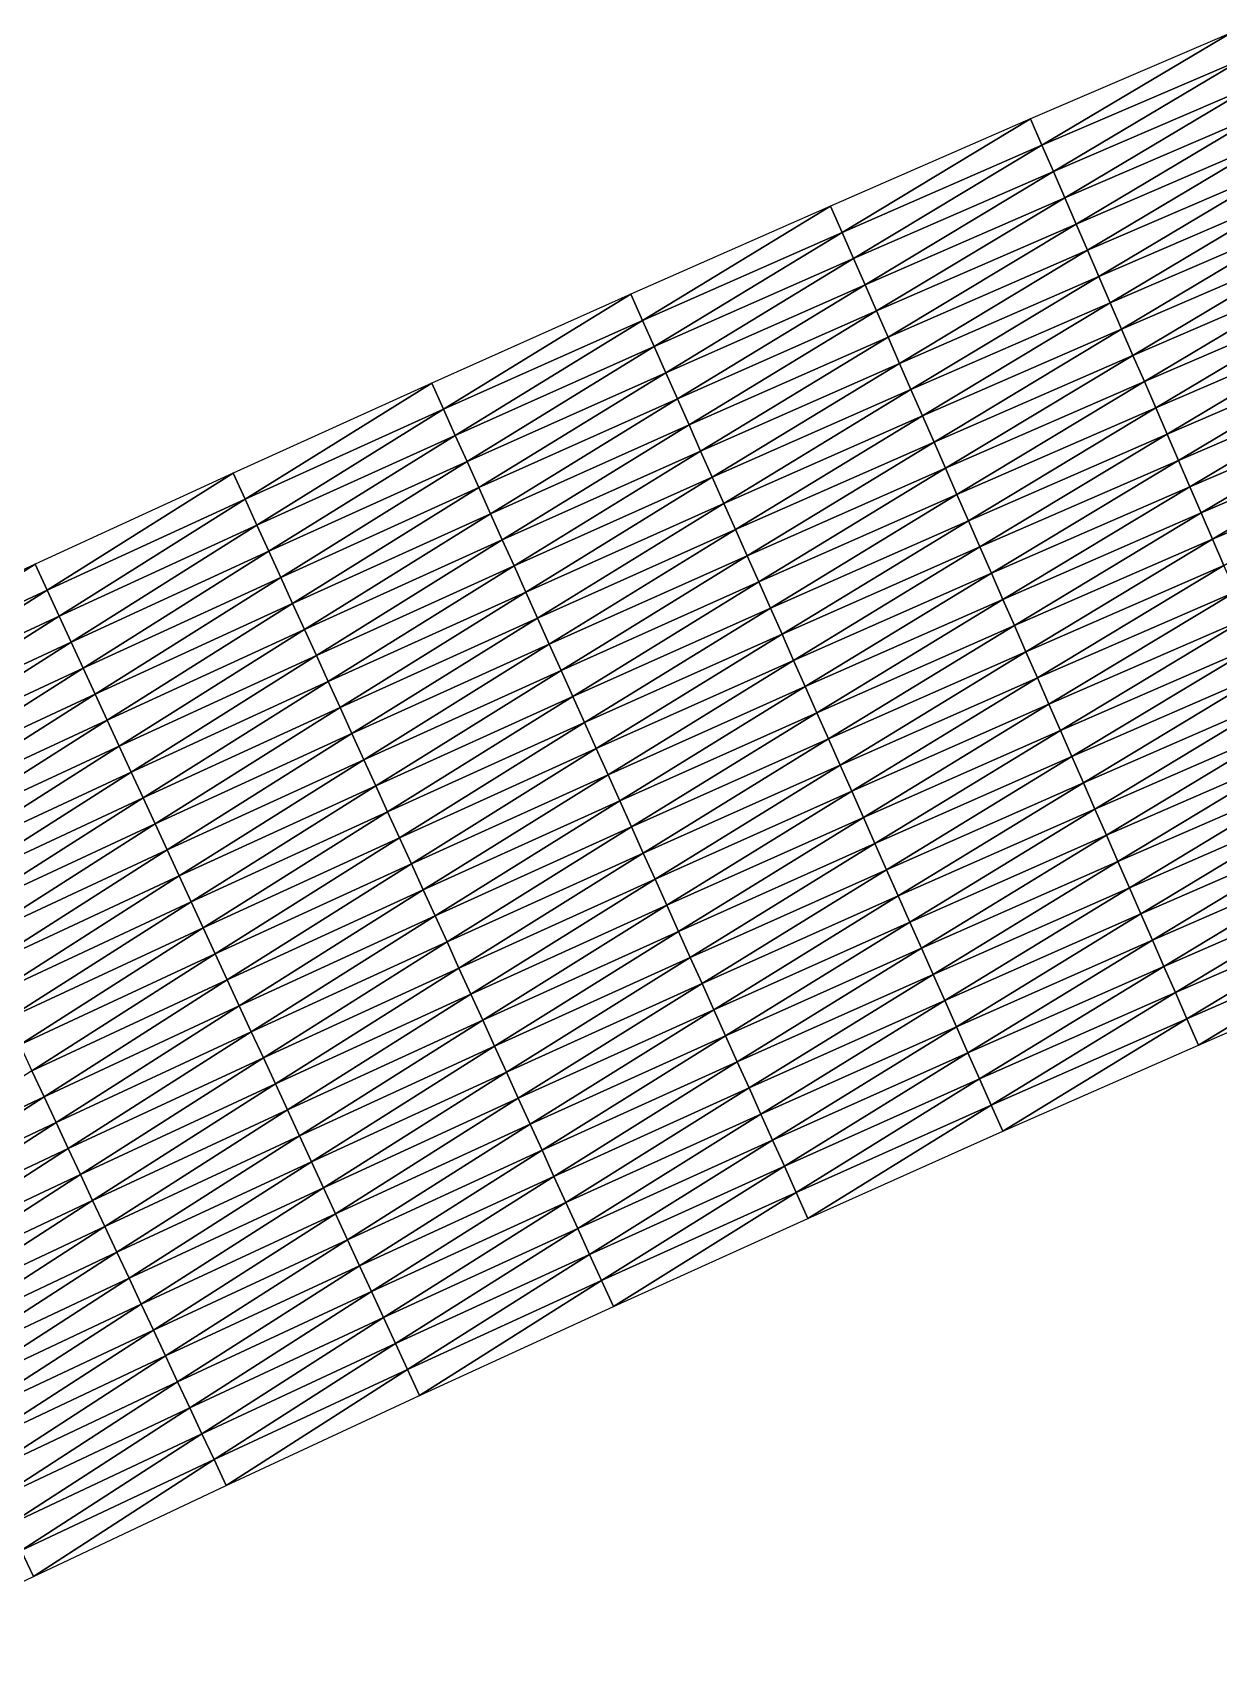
# Model space of a CAD drawing. Header units: metres. Extents: x 479979 to 482619, y 6959976 to 6961524.
# Drawn here: x 480804.3 to 480887.2, y 6960515.2 to 6960629.5 of the extents above; entities that cross this region are included whole.
import ezdxf

# ---------------------------------------------------------------- set-up
doc = ezdxf.new("R2010")
doc.units = ezdxf.units.M

msp = doc.modelspace()

# ---------------------------------------------------------------- linework, layer by layer
at = {"layer": 'GENERAL_FILL_TOP'}
for points in [[(480874.841, 6960621.617, 8.922), (480888.055, 6960629.479, 8.861), (480874.046, 6960623.452, 8.929)], [(480874.841, 6960621.617, 8.922), (480888.841, 6960627.64, 8.854), (480888.055, 6960629.479, 8.861)], [(480875.636, 6960619.782, 8.915), (480888.841, 6960627.64, 8.854), (480874.841, 6960621.617, 8.922)], [(480875.636, 6960619.782, 8.915), (480889.627, 6960625.801, 8.847), (480888.841, 6960627.64, 8.854)], [(480876.43, 6960617.946, 8.908), (480889.627, 6960625.801, 8.847), (480875.636, 6960619.782, 8.915)], [(480876.43, 6960617.946, 8.908), (480890.413, 6960623.962, 8.84), (480889.627, 6960625.801, 8.847)], [(480877.225, 6960616.111, 8.901), (480890.413, 6960623.962, 8.84), (480876.43, 6960617.946, 8.908)], [(480877.225, 6960616.111, 8.901), (480891.2, 6960622.123, 8.833), (480890.413, 6960623.962, 8.84)], [(480860.873, 6960615.531, 8.989), (480874.046, 6960623.452, 8.929), (480860.07, 6960617.363, 8.996)], [(480860.873, 6960615.531, 8.989), (480874.841, 6960621.617, 8.922), (480874.046, 6960623.452, 8.929)], [(480861.676, 6960613.7, 8.982), (480874.841, 6960621.617, 8.922), (480860.873, 6960615.531, 8.989)], [(480861.676, 6960613.7, 8.982), (480875.636, 6960619.782, 8.915), (480874.841, 6960621.617, 8.922)], [(480878.019, 6960614.276, 8.894), (480891.2, 6960622.123, 8.833), (480877.225, 6960616.111, 8.901)], [(480878.019, 6960614.276, 8.894), (480891.986, 6960620.284, 8.826), (480891.2, 6960622.123, 8.833)], [(480878.814, 6960612.44, 8.887), (480891.986, 6960620.284, 8.826), (480878.019, 6960614.276, 8.894)], [(480878.814, 6960612.44, 8.887), (480892.772, 6960618.445, 8.819), (480891.986, 6960620.284, 8.826)], [(480862.48, 6960611.868, 8.975), (480875.636, 6960619.782, 8.915), (480861.676, 6960613.7, 8.982)], [(480862.48, 6960611.868, 8.975), (480876.43, 6960617.946, 8.908), (480875.636, 6960619.782, 8.915)], [(480863.283, 6960610.036, 8.967), (480876.43, 6960617.946, 8.908), (480862.48, 6960611.868, 8.975)], [(480863.283, 6960610.036, 8.967), (480877.225, 6960616.111, 8.901), (480876.43, 6960617.946, 8.908)], [(480879.609, 6960610.605, 8.88), (480892.772, 6960618.445, 8.819), (480878.814, 6960612.44, 8.887)], [(480879.609, 6960610.605, 8.88), (480893.558, 6960616.606, 8.812), (480892.772, 6960618.445, 8.819)], [(480846.939, 6960609.381, 9.054), (480860.07, 6960617.363, 8.996), (480846.127, 6960611.209, 9.061)], [(480846.939, 6960609.381, 9.054), (480860.873, 6960615.531, 8.989), (480860.07, 6960617.363, 8.996)], [(480847.75, 6960607.553, 9.047), (480860.873, 6960615.531, 8.989), (480846.939, 6960609.381, 9.054)], [(480847.75, 6960607.553, 9.047), (480861.676, 6960613.7, 8.982), (480860.873, 6960615.531, 8.989)], [(480864.086, 6960608.205, 8.96), (480877.225, 6960616.111, 8.901), (480863.283, 6960610.036, 8.967)], [(480864.086, 6960608.205, 8.96), (480878.019, 6960614.276, 8.894), (480877.225, 6960616.111, 8.901)], [(480880.403, 6960608.769, 8.886), (480893.558, 6960616.606, 8.812), (480879.609, 6960610.605, 8.88)], [(480880.403, 6960608.769, 8.886), (480894.344, 6960614.767, 8.825), (480893.558, 6960616.606, 8.812)], [(480881.198, 6960606.934, 9.406), (480894.344, 6960614.767, 8.825), (480880.403, 6960608.769, 8.886)], [(480881.198, 6960606.934, 9.406), (480895.131, 6960612.928, 9.345), (480894.344, 6960614.767, 8.825)], [(480848.562, 6960605.726, 9.04), (480861.676, 6960613.7, 8.982), (480847.75, 6960607.553, 9.047)], [(480848.562, 6960605.726, 9.04), (480862.48, 6960611.868, 8.975), (480861.676, 6960613.7, 8.982)], [(480864.889, 6960606.373, 8.953), (480878.019, 6960614.276, 8.894), (480864.086, 6960608.205, 8.96)], [(480864.889, 6960606.373, 8.953), (480878.814, 6960612.44, 8.887), (480878.019, 6960614.276, 8.894)], [(480865.692, 6960604.541, 8.946), (480878.814, 6960612.44, 8.887), (480864.889, 6960606.373, 8.953)], [(480865.692, 6960604.541, 8.946), (480879.609, 6960610.605, 8.88), (480878.814, 6960612.44, 8.887)], [(480881.992, 6960605.099, 9.446), (480895.131, 6960612.928, 9.345), (480881.198, 6960606.934, 9.406)], [(480881.992, 6960605.099, 9.446), (480895.917, 6960611.089, 9.385), (480895.131, 6960612.928, 9.345)], [(480833.038, 6960603.165, 9.119), (480846.127, 6960611.209, 9.061), (480832.217, 6960604.989, 9.126)], [(480833.038, 6960603.165, 9.119), (480846.939, 6960609.381, 9.054), (480846.127, 6960611.209, 9.061)], [(480849.374, 6960603.898, 9.033), (480862.48, 6960611.868, 8.975), (480848.562, 6960605.726, 9.04)], [(480849.374, 6960603.898, 9.033), (480863.283, 6960610.036, 8.967), (480862.48, 6960611.868, 8.975)], [(480882.787, 6960603.263, 9.486), (480895.917, 6960611.089, 9.385), (480881.992, 6960605.099, 9.446)], [(480882.787, 6960603.263, 9.486), (480896.703, 6960609.25, 9.425), (480895.917, 6960611.089, 9.385)], [(480850.186, 6960602.07, 9.026), (480863.283, 6960610.036, 8.967), (480849.374, 6960603.898, 9.033)], [(480850.186, 6960602.07, 9.026), (480864.086, 6960608.205, 8.96), (480863.283, 6960610.036, 8.967)], [(480866.495, 6960602.71, 8.948), (480879.609, 6960610.605, 8.88), (480865.692, 6960604.541, 8.946)], [(480866.495, 6960602.71, 8.948), (480880.403, 6960608.769, 8.886), (480879.609, 6960610.605, 8.88)], [(480833.859, 6960601.342, 9.111), (480846.939, 6960609.381, 9.054), (480833.038, 6960603.165, 9.119)], [(480833.859, 6960601.342, 9.111), (480847.75, 6960607.553, 9.047), (480846.939, 6960609.381, 9.054)], [(480867.299, 6960600.878, 9.468), (480880.403, 6960608.769, 8.886), (480866.495, 6960602.71, 8.948)], [(480867.299, 6960600.878, 9.468), (480881.198, 6960606.934, 9.406), (480880.403, 6960608.769, 8.886)], [(480883.582, 6960601.428, 9.526), (480896.703, 6960609.25, 9.425), (480882.787, 6960603.263, 9.486)], [(480883.582, 6960601.428, 9.526), (480897.489, 6960607.411, 9.465), (480896.703, 6960609.25, 9.425)], [(480834.68, 6960599.518, 9.104), (480847.75, 6960607.553, 9.047), (480833.859, 6960601.342, 9.111)], [(480834.68, 6960599.518, 9.104), (480848.562, 6960605.726, 9.04), (480847.75, 6960607.553, 9.047)], [(480850.998, 6960600.242, 9.019), (480864.086, 6960608.205, 8.96), (480850.186, 6960602.07, 9.026)], [(480850.998, 6960600.242, 9.019), (480864.889, 6960606.373, 8.953), (480864.086, 6960608.205, 8.96)], [(480851.81, 6960598.414, 9.011), (480864.889, 6960606.373, 8.953), (480850.998, 6960600.242, 9.019)], [(480851.81, 6960598.414, 9.011), (480865.692, 6960604.541, 8.946), (480864.889, 6960606.373, 8.953)], [(480868.102, 6960599.046, 9.508), (480881.198, 6960606.934, 9.406), (480867.299, 6960600.878, 9.468)], [(480868.102, 6960599.046, 9.508), (480881.992, 6960605.099, 9.446), (480881.198, 6960606.934, 9.406)], [(480884.376, 6960599.593, 9.566), (480897.489, 6960607.411, 9.465), (480883.582, 6960601.428, 9.526)], [(480884.376, 6960599.593, 9.566), (480898.276, 6960605.572, 9.505), (480897.489, 6960607.411, 9.465)], [(480835.501, 6960597.694, 9.097), (480848.562, 6960605.726, 9.04), (480834.68, 6960599.518, 9.104)], [(480835.501, 6960597.694, 9.097), (480849.374, 6960603.898, 9.033), (480848.562, 6960605.726, 9.04)], [(480885.171, 6960597.757, 9.606), (480898.276, 6960605.572, 9.505), (480884.376, 6960599.593, 9.566)], [(480885.171, 6960597.757, 9.606), (480899.062, 6960603.734, 9.545), (480898.276, 6960605.572, 9.505)], [(480819.172, 6960596.883, 9.181), (480832.217, 6960604.989, 9.126), (480818.342, 6960598.703, 9.189)], [(480819.172, 6960596.883, 9.181), (480833.038, 6960603.165, 9.119), (480832.217, 6960604.989, 9.126)], [(480852.622, 6960596.587, 9.009), (480865.692, 6960604.541, 8.946), (480851.81, 6960598.414, 9.011)], [(480852.622, 6960596.587, 9.009), (480866.495, 6960602.71, 8.948), (480865.692, 6960604.541, 8.946)], [(480868.905, 6960597.215, 9.548), (480881.992, 6960605.099, 9.446), (480868.102, 6960599.046, 9.508)], [(480868.905, 6960597.215, 9.548), (480882.787, 6960603.263, 9.486), (480881.992, 6960605.099, 9.446)], [(480820.002, 6960595.063, 9.174), (480833.038, 6960603.165, 9.119), (480819.172, 6960596.883, 9.181)], [(480820.002, 6960595.063, 9.174), (480833.859, 6960601.342, 9.111), (480833.038, 6960603.165, 9.119)], [(480836.321, 6960595.87, 9.09), (480849.374, 6960603.898, 9.033), (480835.501, 6960597.694, 9.097)], [(480836.321, 6960595.87, 9.09), (480850.186, 6960602.07, 9.026), (480849.374, 6960603.898, 9.033)], [(480869.708, 6960595.383, 9.588), (480882.787, 6960603.263, 9.486), (480868.905, 6960597.215, 9.548)], [(480869.708, 6960595.383, 9.588), (480883.582, 6960601.428, 9.526), (480882.787, 6960603.263, 9.486)], [(480885.965, 6960595.922, 9.646), (480899.062, 6960603.734, 9.545), (480885.171, 6960597.757, 9.606)], [(480885.965, 6960595.922, 9.646), (480899.848, 6960601.895, 9.585), (480899.062, 6960603.734, 9.545)], [(480837.142, 6960594.047, 9.083), (480850.186, 6960602.07, 9.026), (480836.321, 6960595.87, 9.09)], [(480837.142, 6960594.047, 9.083), (480850.998, 6960600.242, 9.019), (480850.186, 6960602.07, 9.026)], [(480853.434, 6960594.759, 9.529), (480866.495, 6960602.71, 8.948), (480852.622, 6960596.587, 9.009)], [(480853.434, 6960594.759, 9.529), (480867.299, 6960600.878, 9.468), (480866.495, 6960602.71, 8.948)], [(480886.76, 6960594.086, 9.686), (480899.848, 6960601.895, 9.585), (480885.965, 6960595.922, 9.646)], [(480886.76, 6960594.086, 9.686), (480900.634, 6960600.056, 9.625), (480899.848, 6960601.895, 9.585)], [(480820.832, 6960593.244, 9.167), (480833.859, 6960601.342, 9.111), (480820.002, 6960595.063, 9.174)], [(480820.832, 6960593.244, 9.167), (480834.68, 6960599.518, 9.104), (480833.859, 6960601.342, 9.111)], [(480854.246, 6960592.931, 9.569), (480867.299, 6960600.878, 9.468), (480853.434, 6960594.759, 9.529)], [(480854.246, 6960592.931, 9.569), (480868.102, 6960599.046, 9.508), (480867.299, 6960600.878, 9.468)], [(480870.511, 6960593.552, 9.628), (480883.582, 6960601.428, 9.526), (480869.708, 6960595.383, 9.588)], [(480870.511, 6960593.552, 9.628), (480884.376, 6960599.593, 9.566), (480883.582, 6960601.428, 9.526)], [(480821.662, 6960591.424, 9.16), (480834.68, 6960599.518, 9.104), (480820.832, 6960593.244, 9.167)], [(480821.662, 6960591.424, 9.16), (480835.501, 6960597.694, 9.097), (480834.68, 6960599.518, 9.104)], [(480837.963, 6960592.223, 9.075), (480850.998, 6960600.242, 9.019), (480837.142, 6960594.047, 9.083)], [(480837.963, 6960592.223, 9.075), (480851.81, 6960598.414, 9.011), (480850.998, 6960600.242, 9.019)], [(480871.315, 6960591.72, 9.668), (480884.376, 6960599.593, 9.566), (480870.511, 6960593.552, 9.628)], [(480871.315, 6960591.72, 9.668), (480885.171, 6960597.757, 9.606), (480884.376, 6960599.593, 9.566)], [(480887.555, 6960592.251, 9.646), (480900.634, 6960600.056, 9.625), (480886.76, 6960594.086, 9.686)], [(480805.342, 6960590.532, 9.243), (480818.342, 6960598.703, 9.189), (480804.503, 6960592.348, 9.25)], [(480805.342, 6960590.532, 9.243), (480819.172, 6960596.883, 9.181), (480818.342, 6960598.703, 9.189)], [(480838.784, 6960590.399, 9.071), (480851.81, 6960598.414, 9.011), (480837.963, 6960592.223, 9.075)], [(480838.784, 6960590.399, 9.071), (480852.622, 6960596.587, 9.009), (480851.81, 6960598.414, 9.011)], [(480855.058, 6960591.103, 9.609), (480868.102, 6960599.046, 9.508), (480854.246, 6960592.931, 9.569)], [(480855.058, 6960591.103, 9.609), (480868.905, 6960597.215, 9.548), (480868.102, 6960599.046, 9.508)], [(480822.492, 6960589.604, 9.152), (480835.501, 6960597.694, 9.097), (480821.662, 6960591.424, 9.16)], [(480822.492, 6960589.604, 9.152), (480836.321, 6960595.87, 9.09), (480835.501, 6960597.694, 9.097)], [(480855.87, 6960589.276, 9.649), (480868.905, 6960597.215, 9.548), (480855.058, 6960591.103, 9.609)], [(480855.87, 6960589.276, 9.649), (480869.708, 6960595.383, 9.588), (480868.905, 6960597.215, 9.548)], [(480872.118, 6960589.888, 9.708), (480885.171, 6960597.757, 9.606), (480871.315, 6960591.72, 9.668)], [(480872.118, 6960589.888, 9.708), (480885.965, 6960595.922, 9.646), (480885.171, 6960597.757, 9.606)], [(480806.182, 6960588.717, 9.235), (480819.172, 6960596.883, 9.181), (480805.342, 6960590.532, 9.243)], [(480806.182, 6960588.717, 9.235), (480820.002, 6960595.063, 9.174), (480819.172, 6960596.883, 9.181)], [(480839.605, 6960588.575, 9.591), (480852.622, 6960596.587, 9.009), (480838.784, 6960590.399, 9.071)], [(480839.605, 6960588.575, 9.591), (480853.434, 6960594.759, 9.529), (480852.622, 6960596.587, 9.009)], [(480807.021, 6960586.901, 9.228), (480820.002, 6960595.063, 9.174), (480806.182, 6960588.717, 9.235)], [(480807.021, 6960586.901, 9.228), (480820.832, 6960593.244, 9.167), (480820.002, 6960595.063, 9.174)], [(480823.322, 6960587.785, 9.145), (480836.321, 6960595.87, 9.09), (480822.492, 6960589.604, 9.152)], [(480823.322, 6960587.785, 9.145), (480837.142, 6960594.047, 9.083), (480836.321, 6960595.87, 9.09)], [(480856.682, 6960587.448, 9.689), (480869.708, 6960595.383, 9.588), (480855.87, 6960589.276, 9.649)], [(480856.682, 6960587.448, 9.689), (480870.511, 6960593.552, 9.628), (480869.708, 6960595.383, 9.588)], [(480872.921, 6960588.057, 9.748), (480885.965, 6960595.922, 9.646), (480872.118, 6960589.888, 9.708)], [(480872.921, 6960588.057, 9.748), (480886.76, 6960594.086, 9.686), (480885.965, 6960595.922, 9.646)], [(480824.152, 6960585.965, 9.138), (480837.142, 6960594.047, 9.083), (480823.322, 6960587.785, 9.145)], [(480824.152, 6960585.965, 9.138), (480837.963, 6960592.223, 9.075), (480837.142, 6960594.047, 9.083)], [(480840.426, 6960586.751, 9.631), (480853.434, 6960594.759, 9.529), (480839.605, 6960588.575, 9.591)], [(480840.426, 6960586.751, 9.631), (480854.246, 6960592.931, 9.569), (480853.434, 6960594.759, 9.529)], [(480873.724, 6960586.225, 9.708), (480886.76, 6960594.086, 9.686), (480872.921, 6960588.057, 9.748)], [(480873.724, 6960586.225, 9.708), (480887.555, 6960592.251, 9.646), (480886.76, 6960594.086, 9.686)], [(480807.86, 6960585.086, 9.221), (480820.832, 6960593.244, 9.167), (480807.021, 6960586.901, 9.228)], [(480807.86, 6960585.086, 9.221), (480821.662, 6960591.424, 9.16), (480820.832, 6960593.244, 9.167)], [(480841.247, 6960584.928, 9.671), (480854.246, 6960592.931, 9.569), (480840.426, 6960586.751, 9.631)], [(480841.247, 6960584.928, 9.671), (480855.058, 6960591.103, 9.609), (480854.246, 6960592.931, 9.569)], [(480857.494, 6960585.62, 9.729), (480870.511, 6960593.552, 9.628), (480856.682, 6960587.448, 9.689)], [(480857.494, 6960585.62, 9.729), (480871.315, 6960591.72, 9.668), (480870.511, 6960593.552, 9.628)], [(480791.549, 6960584.112, 9.302), (480804.503, 6960592.348, 9.25), (480790.701, 6960585.923, 9.31)], [(480791.549, 6960584.112, 9.302), (480805.342, 6960590.532, 9.243), (480804.503, 6960592.348, 9.25)], [(480824.982, 6960584.145, 9.132), (480837.963, 6960592.223, 9.075), (480824.152, 6960585.965, 9.138)], [(480824.982, 6960584.145, 9.132), (480838.784, 6960590.399, 9.071), (480837.963, 6960592.223, 9.075)], [(480858.306, 6960583.792, 9.769), (480871.315, 6960591.72, 9.668), (480857.494, 6960585.62, 9.729)], [(480858.306, 6960583.792, 9.769), (480872.118, 6960589.888, 9.708), (480871.315, 6960591.72, 9.668)], [(480874.527, 6960584.393, 9.668), (480887.555, 6960592.251, 9.646), (480873.724, 6960586.225, 9.708)], [(480874.527, 6960584.393, 9.668), (480888.349, 6960590.416, 9.606), (480887.555, 6960592.251, 9.646)], [(480792.398, 6960582.301, 9.295), (480805.342, 6960590.532, 9.243), (480791.549, 6960584.112, 9.302)], [(480792.398, 6960582.301, 9.295), (480806.182, 6960588.717, 9.235), (480805.342, 6960590.532, 9.243)], [(480808.699, 6960583.271, 9.213), (480821.662, 6960591.424, 9.16), (480807.86, 6960585.086, 9.221)], [(480808.699, 6960583.271, 9.213), (480822.492, 6960589.604, 9.152), (480821.662, 6960591.424, 9.16)], [(480825.812, 6960582.326, 9.652), (480838.784, 6960590.399, 9.071), (480824.982, 6960584.145, 9.132)], [(480825.812, 6960582.326, 9.652), (480839.605, 6960588.575, 9.591), (480838.784, 6960590.399, 9.071)], [(480842.068, 6960583.104, 9.711), (480855.058, 6960591.103, 9.609), (480841.247, 6960584.928, 9.671)], [(480842.068, 6960583.104, 9.711), (480855.87, 6960589.276, 9.649), (480855.058, 6960591.103, 9.609)], [(480875.33, 6960582.562, 9.628), (480888.349, 6960590.416, 9.606), (480874.527, 6960584.393, 9.668)], [(480875.33, 6960582.562, 9.628), (480889.144, 6960588.58, 9.566), (480888.349, 6960590.416, 9.606)], [(480809.539, 6960581.455, 9.206), (480822.492, 6960589.604, 9.152), (480808.699, 6960583.271, 9.213)], [(480809.539, 6960581.455, 9.206), (480823.322, 6960587.785, 9.145), (480822.492, 6960589.604, 9.152)], [(480842.889, 6960581.28, 9.751), (480855.87, 6960589.276, 9.649), (480842.068, 6960583.104, 9.711)], [(480842.889, 6960581.28, 9.751), (480856.682, 6960587.448, 9.689), (480855.87, 6960589.276, 9.649)], [(480859.118, 6960581.965, 9.809), (480872.118, 6960589.888, 9.708), (480858.306, 6960583.792, 9.769)], [(480859.118, 6960581.965, 9.809), (480872.921, 6960588.057, 9.748), (480872.118, 6960589.888, 9.708)], [(480793.247, 6960580.49, 9.288), (480806.182, 6960588.717, 9.235), (480792.398, 6960582.301, 9.295)], [(480793.247, 6960580.49, 9.288), (480807.021, 6960586.901, 9.228), (480806.182, 6960588.717, 9.235)], [(480826.642, 6960580.506, 9.692), (480839.605, 6960588.575, 9.591), (480825.812, 6960582.326, 9.652)], [(480826.642, 6960580.506, 9.692), (480840.426, 6960586.751, 9.631), (480839.605, 6960588.575, 9.591)], [(480876.134, 6960580.73, 9.588), (480889.144, 6960588.58, 9.566), (480875.33, 6960582.562, 9.628)], [(480876.134, 6960580.73, 9.588), (480889.939, 6960586.745, 9.526), (480889.144, 6960588.58, 9.566)], [(480810.378, 6960579.64, 9.199), (480823.322, 6960587.785, 9.145), (480809.539, 6960581.455, 9.206)], [(480810.378, 6960579.64, 9.199), (480824.152, 6960585.965, 9.138), (480823.322, 6960587.785, 9.145)], [(480843.709, 6960579.456, 9.791), (480856.682, 6960587.448, 9.689), (480842.889, 6960581.28, 9.751)], [(480843.709, 6960579.456, 9.791), (480857.494, 6960585.62, 9.729), (480856.682, 6960587.448, 9.689)], [(480859.93, 6960580.137, 9.769), (480872.921, 6960588.057, 9.748), (480859.118, 6960581.965, 9.809)], [(480859.93, 6960580.137, 9.769), (480873.724, 6960586.225, 9.708), (480872.921, 6960588.057, 9.748)], [(480794.095, 6960578.679, 9.28), (480807.021, 6960586.901, 9.228), (480793.247, 6960580.49, 9.288)], [(480794.095, 6960578.679, 9.28), (480807.86, 6960585.086, 9.221), (480807.021, 6960586.901, 9.228)], [(480811.217, 6960577.824, 9.193), (480824.152, 6960585.965, 9.138), (480810.378, 6960579.64, 9.199)], [(480811.217, 6960577.824, 9.193), (480824.982, 6960584.145, 9.132), (480824.152, 6960585.965, 9.138)], [(480827.472, 6960578.686, 9.732), (480840.426, 6960586.751, 9.631), (480826.642, 6960580.506, 9.692)], [(480827.472, 6960578.686, 9.732), (480841.247, 6960584.928, 9.671), (480840.426, 6960586.751, 9.631)], [(480860.742, 6960578.309, 9.729), (480873.724, 6960586.225, 9.708), (480859.93, 6960580.137, 9.769)], [(480860.742, 6960578.309, 9.729), (480874.527, 6960584.393, 9.668), (480873.724, 6960586.225, 9.708)], [(480876.937, 6960578.898, 9.548), (480889.939, 6960586.745, 9.526), (480876.134, 6960580.73, 9.588)], [(480876.937, 6960578.898, 9.548), (480890.733, 6960584.91, 9.486), (480889.939, 6960586.745, 9.526)], [(480794.944, 6960576.868, 9.273), (480807.86, 6960585.086, 9.221), (480794.095, 6960578.679, 9.28)], [(480794.944, 6960576.868, 9.273), (480808.699, 6960583.271, 9.213), (480807.86, 6960585.086, 9.221)], [(480828.302, 6960576.867, 9.772), (480841.247, 6960584.928, 9.671), (480827.472, 6960578.686, 9.732)], [(480828.302, 6960576.867, 9.772), (480842.068, 6960583.104, 9.711), (480841.247, 6960584.928, 9.671)], [(480844.53, 6960577.633, 9.831), (480857.494, 6960585.62, 9.729), (480843.709, 6960579.456, 9.791)], [(480844.53, 6960577.633, 9.831), (480858.306, 6960583.792, 9.769), (480857.494, 6960585.62, 9.729)], [(480877.74, 6960577.067, 9.508), (480890.733, 6960584.91, 9.486), (480876.937, 6960578.898, 9.548)], [(480877.74, 6960577.067, 9.508), (480891.528, 6960583.074, 9.446), (480890.733, 6960584.91, 9.486)], [(480812.057, 6960576.009, 9.713), (480824.982, 6960584.145, 9.132), (480811.217, 6960577.824, 9.193)], [(480812.057, 6960576.009, 9.713), (480825.812, 6960582.326, 9.652), (480824.982, 6960584.145, 9.132)], [(480845.351, 6960575.809, 9.871), (480858.306, 6960583.792, 9.769), (480844.53, 6960577.633, 9.831)], [(480845.351, 6960575.809, 9.871), (480859.118, 6960581.965, 9.809), (480858.306, 6960583.792, 9.769)], [(480861.554, 6960576.481, 9.689), (480874.527, 6960584.393, 9.668), (480860.742, 6960578.309, 9.729)], [(480861.554, 6960576.481, 9.689), (480875.33, 6960582.562, 9.628), (480874.527, 6960584.393, 9.668)], [(480795.793, 6960575.057, 9.266), (480808.699, 6960583.271, 9.213), (480794.944, 6960576.868, 9.273)], [(480795.793, 6960575.057, 9.266), (480809.539, 6960581.455, 9.206), (480808.699, 6960583.271, 9.213)], [(480829.132, 6960575.047, 9.812), (480842.068, 6960583.104, 9.711), (480828.302, 6960576.867, 9.772)], [(480829.132, 6960575.047, 9.812), (480842.889, 6960581.28, 9.751), (480842.068, 6960583.104, 9.711)], [(480862.365, 6960574.653, 9.649), (480875.33, 6960582.562, 9.628), (480861.554, 6960576.481, 9.689)], [(480862.365, 6960574.653, 9.649), (480876.134, 6960580.73, 9.588), (480875.33, 6960582.562, 9.628)], [(480878.543, 6960575.235, 9.468), (480891.528, 6960583.074, 9.446), (480877.74, 6960577.067, 9.508)], [(480878.543, 6960575.235, 9.468), (480892.322, 6960581.239, 9.406), (480891.528, 6960583.074, 9.446)], [(480796.641, 6960573.246, 9.258), (480809.539, 6960581.455, 9.206), (480795.793, 6960575.057, 9.266)], [(480796.641, 6960573.246, 9.258), (480810.378, 6960579.64, 9.199), (480809.539, 6960581.455, 9.206)], [(480812.896, 6960574.194, 9.753), (480825.812, 6960582.326, 9.652), (480812.057, 6960576.009, 9.713)], [(480812.896, 6960574.194, 9.753), (480826.642, 6960580.506, 9.692), (480825.812, 6960582.326, 9.652)], [(480829.962, 6960573.227, 9.852), (480842.889, 6960581.28, 9.751), (480829.132, 6960575.047, 9.812)], [(480829.962, 6960573.227, 9.852), (480843.709, 6960579.456, 9.791), (480842.889, 6960581.28, 9.751)], [(480846.172, 6960573.985, 9.831), (480859.118, 6960581.965, 9.809), (480845.351, 6960575.809, 9.871)], [(480846.172, 6960573.985, 9.831), (480859.93, 6960580.137, 9.769), (480859.118, 6960581.965, 9.809)], [(480879.346, 6960573.404, 8.948), (480892.322, 6960581.239, 9.406), (480878.543, 6960575.235, 9.468)], [(480879.346, 6960573.404, 8.948), (480893.117, 6960579.404, 8.886), (480892.322, 6960581.239, 9.406)], [(480813.735, 6960572.378, 9.793), (480826.642, 6960580.506, 9.692), (480812.896, 6960574.194, 9.753)], [(480813.735, 6960572.378, 9.793), (480827.472, 6960578.686, 9.732), (480826.642, 6960580.506, 9.692)], [(480846.993, 6960572.161, 9.791), (480859.93, 6960580.137, 9.769), (480846.172, 6960573.985, 9.831)], [(480846.993, 6960572.161, 9.791), (480860.742, 6960578.309, 9.729), (480859.93, 6960580.137, 9.769)], [(480863.177, 6960572.826, 9.609), (480876.134, 6960580.73, 9.588), (480862.365, 6960574.653, 9.649)], [(480863.177, 6960572.826, 9.609), (480876.937, 6960578.898, 9.548), (480876.134, 6960580.73, 9.588)], [(480797.49, 6960571.435, 9.254), (480810.378, 6960579.64, 9.199), (480796.641, 6960573.246, 9.258)], [(480797.49, 6960571.435, 9.254), (480811.217, 6960577.824, 9.193), (480810.378, 6960579.64, 9.199)], [(480830.792, 6960571.408, 9.892), (480843.709, 6960579.456, 9.791), (480829.962, 6960573.227, 9.852)], [(480830.792, 6960571.408, 9.892), (480844.53, 6960577.633, 9.831), (480843.709, 6960579.456, 9.791)], [(480880.15, 6960571.572, 8.819), (480893.117, 6960579.404, 8.886), (480879.346, 6960573.404, 8.948)], [(480880.15, 6960571.572, 8.819), (480893.912, 6960577.568, 8.753), (480893.117, 6960579.404, 8.886)], [(480798.339, 6960569.624, 9.774), (480811.217, 6960577.824, 9.193), (480797.49, 6960571.435, 9.254)], [(480798.339, 6960569.624, 9.774), (480812.057, 6960576.009, 9.713), (480811.217, 6960577.824, 9.193)], [(480814.574, 6960570.563, 9.833), (480827.472, 6960578.686, 9.732), (480813.735, 6960572.378, 9.793)], [(480814.574, 6960570.563, 9.833), (480828.302, 6960576.867, 9.772), (480827.472, 6960578.686, 9.732)], [(480847.814, 6960570.338, 9.751), (480860.742, 6960578.309, 9.729), (480846.993, 6960572.161, 9.791)], [(480847.814, 6960570.338, 9.751), (480861.554, 6960576.481, 9.689), (480860.742, 6960578.309, 9.729)], [(480863.989, 6960570.998, 9.569), (480876.937, 6960578.898, 9.548), (480863.177, 6960572.826, 9.609)], [(480863.989, 6960570.998, 9.569), (480877.74, 6960577.067, 9.508), (480876.937, 6960578.898, 9.548)], [(480815.414, 6960568.748, 9.873), (480828.302, 6960576.867, 9.772), (480814.574, 6960570.563, 9.833)], [(480815.414, 6960568.748, 9.873), (480829.132, 6960575.047, 9.812), (480828.302, 6960576.867, 9.772)], [(480831.622, 6960569.588, 9.932), (480844.53, 6960577.633, 9.831), (480830.792, 6960571.408, 9.892)], [(480831.622, 6960569.588, 9.932), (480845.351, 6960575.809, 9.871), (480844.53, 6960577.633, 9.831)], [(480864.801, 6960569.17, 9.529), (480877.74, 6960577.067, 9.508), (480863.989, 6960570.998, 9.569)], [(480864.801, 6960569.17, 9.529), (480878.543, 6960575.235, 9.468), (480877.74, 6960577.067, 9.508)], [(480880.953, 6960569.74, 8.811), (480893.912, 6960577.568, 8.753), (480880.15, 6960571.572, 8.819)], [(480880.953, 6960569.74, 8.811), (480894.706, 6960575.733, 8.746), (480893.912, 6960577.568, 8.753)], [(480799.187, 6960567.813, 9.814), (480812.057, 6960576.009, 9.713), (480798.339, 6960569.624, 9.774)], [(480799.187, 6960567.813, 9.814), (480812.896, 6960574.194, 9.753), (480812.057, 6960576.009, 9.713)], [(480832.452, 6960567.769, 9.892), (480845.351, 6960575.809, 9.871), (480831.622, 6960569.588, 9.932)], [(480832.452, 6960567.769, 9.892), (480846.172, 6960573.985, 9.831), (480845.351, 6960575.809, 9.871)], [(480848.635, 6960568.514, 9.711), (480861.554, 6960576.481, 9.689), (480847.814, 6960570.338, 9.751)], [(480848.635, 6960568.514, 9.711), (480862.365, 6960574.653, 9.649), (480861.554, 6960576.481, 9.689)], [(480881.756, 6960567.909, 8.804), (480894.706, 6960575.733, 8.746), (480880.953, 6960569.74, 8.811)], [(480881.756, 6960567.909, 8.804), (480895.501, 6960573.897, 8.739), (480894.706, 6960575.733, 8.746)], [(480816.253, 6960566.932, 9.913), (480829.132, 6960575.047, 9.812), (480815.414, 6960568.748, 9.873)], [(480816.253, 6960566.932, 9.913), (480829.962, 6960573.227, 9.852), (480829.132, 6960575.047, 9.812)], [(480849.456, 6960566.69, 9.671), (480862.365, 6960574.653, 9.649), (480848.635, 6960568.514, 9.711)], [(480849.456, 6960566.69, 9.671), (480863.177, 6960572.826, 9.609), (480862.365, 6960574.653, 9.649)], [(480865.613, 6960567.342, 9.009), (480878.543, 6960575.235, 9.468), (480864.801, 6960569.17, 9.529)], [(480865.613, 6960567.342, 9.009), (480879.346, 6960573.404, 8.948), (480878.543, 6960575.235, 9.468)], [(480800.036, 6960566.002, 9.854), (480812.896, 6960574.194, 9.753), (480799.187, 6960567.813, 9.814)], [(480800.036, 6960566.002, 9.854), (480813.735, 6960572.378, 9.793), (480812.896, 6960574.194, 9.753)], [(480817.092, 6960565.117, 9.953), (480829.962, 6960573.227, 9.852), (480816.253, 6960566.932, 9.913)], [(480817.092, 6960565.117, 9.953), (480830.792, 6960571.408, 9.892), (480829.962, 6960573.227, 9.852)], [(480833.282, 6960565.949, 9.852), (480846.172, 6960573.985, 9.831), (480832.452, 6960567.769, 9.892)], [(480833.282, 6960565.949, 9.852), (480846.993, 6960572.161, 9.791), (480846.172, 6960573.985, 9.831)], [(480866.425, 6960565.515, 8.883), (480879.346, 6960573.404, 8.948), (480865.613, 6960567.342, 9.009)], [(480866.425, 6960565.515, 8.883), (480880.15, 6960571.572, 8.819), (480879.346, 6960573.404, 8.948)], [(480882.559, 6960566.077, 8.797), (480895.501, 6960573.897, 8.739), (480881.756, 6960567.909, 8.804)], [(480882.559, 6960566.077, 8.797), (480896.295, 6960572.062, 8.732), (480895.501, 6960573.897, 8.739)], [(480800.885, 6960564.191, 9.894), (480813.735, 6960572.378, 9.793), (480800.036, 6960566.002, 9.854)], [(480800.885, 6960564.191, 9.894), (480814.574, 6960570.563, 9.833), (480813.735, 6960572.378, 9.793)], [(480834.112, 6960564.129, 9.812), (480846.993, 6960572.161, 9.791), (480833.282, 6960565.949, 9.852)], [(480834.112, 6960564.129, 9.812), (480847.814, 6960570.338, 9.751), (480846.993, 6960572.161, 9.791)], [(480850.276, 6960564.866, 9.631), (480863.177, 6960572.826, 9.609), (480849.456, 6960566.69, 9.671)], [(480850.276, 6960564.866, 9.631), (480863.989, 6960570.998, 9.569), (480863.177, 6960572.826, 9.609)], [(480817.931, 6960563.301, 9.993), (480830.792, 6960571.408, 9.892), (480817.092, 6960565.117, 9.953)], [(480817.931, 6960563.301, 9.993), (480831.622, 6960569.588, 9.932), (480830.792, 6960571.408, 9.892)], [(480851.097, 6960563.042, 9.591), (480863.989, 6960570.998, 9.569), (480850.276, 6960564.866, 9.631)], [(480851.097, 6960563.042, 9.591), (480864.801, 6960569.17, 9.529), (480863.989, 6960570.998, 9.569)], [(480867.237, 6960563.687, 8.876), (480880.15, 6960571.572, 8.819), (480866.425, 6960565.515, 8.883)], [(480867.237, 6960563.687, 8.876), (480880.953, 6960569.74, 8.811), (480880.15, 6960571.572, 8.819)], [(480883.362, 6960564.245, 8.79), (480896.295, 6960572.062, 8.732), (480882.559, 6960566.077, 8.797)], [(480883.362, 6960564.245, 8.79), (480897.09, 6960570.227, 8.725), (480896.295, 6960572.062, 8.732)], [(480801.733, 6960562.38, 9.934), (480814.574, 6960570.563, 9.833), (480800.885, 6960564.191, 9.894)], [(480801.733, 6960562.38, 9.934), (480815.414, 6960568.748, 9.873), (480814.574, 6960570.563, 9.833)], [(480834.942, 6960562.31, 9.772), (480847.814, 6960570.338, 9.751), (480834.112, 6960564.129, 9.812)], [(480834.942, 6960562.31, 9.772), (480848.635, 6960568.514, 9.711), (480847.814, 6960570.338, 9.751)], [(480884.165, 6960562.414, 8.783), (480897.09, 6960570.227, 8.725), (480883.362, 6960564.245, 8.79)], [(480884.165, 6960562.414, 8.783), (480897.885, 6960568.391, 8.718), (480897.09, 6960570.227, 8.725)], [(480802.582, 6960560.569, 9.974), (480815.414, 6960568.748, 9.873), (480801.733, 6960562.38, 9.934)], [(480802.582, 6960560.569, 9.974), (480816.253, 6960566.932, 9.913), (480815.414, 6960568.748, 9.873)], [(480818.771, 6960561.486, 9.953), (480831.622, 6960569.588, 9.932), (480817.931, 6960563.301, 9.993)], [(480818.771, 6960561.486, 9.953), (480832.452, 6960567.769, 9.892), (480831.622, 6960569.588, 9.932)], [(480851.918, 6960561.219, 9.071), (480864.801, 6960569.17, 9.529), (480851.097, 6960563.042, 9.591)], [(480851.918, 6960561.219, 9.071), (480865.613, 6960567.342, 9.009), (480864.801, 6960569.17, 9.529)], [(480868.049, 6960561.859, 8.869), (480880.953, 6960569.74, 8.811), (480867.237, 6960563.687, 8.876)], [(480868.049, 6960561.859, 8.869), (480881.756, 6960567.909, 8.804), (480880.953, 6960569.74, 8.811)], [(480819.61, 6960559.671, 9.913), (480832.452, 6960567.769, 9.892), (480818.771, 6960561.486, 9.953)], [(480819.61, 6960559.671, 9.913), (480833.282, 6960565.949, 9.852), (480832.452, 6960567.769, 9.892)], [(480835.772, 6960560.49, 9.732), (480848.635, 6960568.514, 9.711), (480834.942, 6960562.31, 9.772)], [(480835.772, 6960560.49, 9.732), (480849.456, 6960566.69, 9.671), (480848.635, 6960568.514, 9.711)], [(480868.861, 6960560.031, 8.861), (480881.756, 6960567.909, 8.804), (480868.049, 6960561.859, 8.869)], [(480868.861, 6960560.031, 8.861), (480882.559, 6960566.077, 8.797), (480881.756, 6960567.909, 8.804)], [(480884.969, 6960560.582, 8.776), (480897.885, 6960568.391, 8.718), (480884.165, 6960562.414, 8.783)], [(480884.969, 6960560.582, 8.776), (480898.679, 6960566.556, 8.711), (480897.885, 6960568.391, 8.718)], [(480803.431, 6960558.758, 10.014), (480816.253, 6960566.932, 9.913), (480802.582, 6960560.569, 9.974)], [(480803.431, 6960558.758, 10.014), (480817.092, 6960565.117, 9.953), (480816.253, 6960566.932, 9.913)], [(480836.602, 6960558.67, 9.692), (480849.456, 6960566.69, 9.671), (480835.772, 6960560.49, 9.732)], [(480836.602, 6960558.67, 9.692), (480850.276, 6960564.866, 9.631), (480849.456, 6960566.69, 9.671)], [(480852.739, 6960559.395, 8.946), (480865.613, 6960567.342, 9.009), (480851.918, 6960561.219, 9.071)], [(480852.739, 6960559.395, 8.946), (480866.425, 6960565.515, 8.883), (480865.613, 6960567.342, 9.009)], [(480885.772, 6960558.75, 8.769), (480898.679, 6960566.556, 8.711), (480884.969, 6960560.582, 8.776)], [(480885.772, 6960558.75, 8.769), (480899.474, 6960564.721, 8.704), (480898.679, 6960566.556, 8.711)], [(480820.449, 6960557.855, 9.873), (480833.282, 6960565.949, 9.852), (480819.61, 6960559.671, 9.913)], [(480820.449, 6960557.855, 9.873), (480834.112, 6960564.129, 9.812), (480833.282, 6960565.949, 9.852)], [(480853.56, 6960557.571, 8.939), (480866.425, 6960565.515, 8.883), (480852.739, 6960559.395, 8.946)], [(480853.56, 6960557.571, 8.939), (480867.237, 6960563.687, 8.876), (480866.425, 6960565.515, 8.883)], [(480869.673, 6960558.204, 8.854), (480882.559, 6960566.077, 8.797), (480868.861, 6960560.031, 8.861)], [(480869.673, 6960558.204, 8.854), (480883.362, 6960564.245, 8.79), (480882.559, 6960566.077, 8.797)], [(480804.279, 6960556.947, 10.054), (480817.092, 6960565.117, 9.953), (480803.431, 6960558.758, 10.014)], [(480804.279, 6960556.947, 10.054), (480817.931, 6960563.301, 9.993), (480817.092, 6960565.117, 9.953)], [(480821.288, 6960556.04, 9.833), (480834.112, 6960564.129, 9.812), (480820.449, 6960557.855, 9.873)], [(480821.288, 6960556.04, 9.833), (480834.942, 6960562.31, 9.772), (480834.112, 6960564.129, 9.812)], [(480837.432, 6960556.851, 9.652), (480850.276, 6960564.866, 9.631), (480836.602, 6960558.67, 9.692)], [(480837.432, 6960556.851, 9.652), (480851.097, 6960563.042, 9.591), (480850.276, 6960564.866, 9.631)], [(480870.485, 6960556.376, 8.847), (480883.362, 6960564.245, 8.79), (480869.673, 6960558.204, 8.854)], [(480870.485, 6960556.376, 8.847), (480884.165, 6960562.414, 8.783), (480883.362, 6960564.245, 8.79)], [(480805.128, 6960555.136, 10.014), (480817.931, 6960563.301, 9.993), (480804.279, 6960556.947, 10.054)], [(480805.128, 6960555.136, 10.014), (480818.771, 6960561.486, 9.953), (480817.931, 6960563.301, 9.993)], [(480838.262, 6960555.031, 9.132), (480851.097, 6960563.042, 9.591), (480837.432, 6960556.851, 9.652)], [(480838.262, 6960555.031, 9.132), (480851.918, 6960561.219, 9.071), (480851.097, 6960563.042, 9.591)], [(480854.381, 6960555.747, 8.931), (480867.237, 6960563.687, 8.876), (480853.56, 6960557.571, 8.939)], [(480854.381, 6960555.747, 8.931), (480868.049, 6960561.859, 8.869), (480867.237, 6960563.687, 8.876)], [(480822.128, 6960554.224, 9.793), (480834.942, 6960562.31, 9.772), (480821.288, 6960556.04, 9.833)], [(480822.128, 6960554.224, 9.793), (480835.772, 6960560.49, 9.732), (480834.942, 6960562.31, 9.772)], [(480855.202, 6960553.924, 8.924), (480868.049, 6960561.859, 8.869), (480854.381, 6960555.747, 8.931)], [(480855.202, 6960553.924, 8.924), (480868.861, 6960560.031, 8.861), (480868.049, 6960561.859, 8.869)], [(480871.297, 6960554.548, 8.84), (480884.165, 6960562.414, 8.783), (480870.485, 6960556.376, 8.847)], [(480871.297, 6960554.548, 8.84), (480884.969, 6960560.582, 8.776), (480884.165, 6960562.414, 8.783)], [(480805.977, 6960553.325, 9.974), (480818.771, 6960561.486, 9.953), (480805.128, 6960555.136, 10.014)], [(480805.977, 6960553.325, 9.974), (480819.61, 6960559.671, 9.913), (480818.771, 6960561.486, 9.953)], [(480839.092, 6960553.211, 9.007), (480851.918, 6960561.219, 9.071), (480838.262, 6960555.031, 9.132)], [(480839.092, 6960553.211, 9.007), (480852.739, 6960559.395, 8.946), (480851.918, 6960561.219, 9.071)], [(480806.826, 6960551.514, 9.934), (480819.61, 6960559.671, 9.913), (480805.977, 6960553.325, 9.974)], [(480806.826, 6960551.514, 9.934), (480820.449, 6960557.855, 9.873), (480819.61, 6960559.671, 9.913)], [(480822.967, 6960552.409, 9.753), (480835.772, 6960560.49, 9.732), (480822.128, 6960554.224, 9.793)], [(480822.967, 6960552.409, 9.753), (480836.602, 6960558.67, 9.692), (480835.772, 6960560.49, 9.732)], [(480856.023, 6960552.1, 8.917), (480868.861, 6960560.031, 8.861), (480855.202, 6960553.924, 8.924)], [(480856.023, 6960552.1, 8.917), (480869.673, 6960558.204, 8.854), (480868.861, 6960560.031, 8.861)], [(480872.109, 6960552.72, 8.833), (480884.969, 6960560.582, 8.776), (480871.297, 6960554.548, 8.84)], [(480872.109, 6960552.72, 8.833), (480885.772, 6960558.75, 8.769), (480884.969, 6960560.582, 8.776)], [(480823.806, 6960550.594, 9.713), (480836.602, 6960558.67, 9.692), (480822.967, 6960552.409, 9.753)], [(480823.806, 6960550.594, 9.713), (480837.432, 6960556.851, 9.652), (480836.602, 6960558.67, 9.692)], [(480839.922, 6960551.392, 9), (480852.739, 6960559.395, 8.946), (480839.092, 6960553.211, 9.007)], [(480839.922, 6960551.392, 9), (480853.56, 6960557.571, 8.939), (480852.739, 6960559.395, 8.946)], [(480807.674, 6960549.703, 9.894), (480820.449, 6960557.855, 9.873), (480806.826, 6960551.514, 9.934)], [(480807.674, 6960549.703, 9.894), (480821.288, 6960556.04, 9.833), (480820.449, 6960557.855, 9.873)], [(480840.752, 6960549.572, 8.993), (480853.56, 6960557.571, 8.939), (480839.922, 6960551.392, 9)], [(480840.752, 6960549.572, 8.993), (480854.381, 6960555.747, 8.931), (480853.56, 6960557.571, 8.939)], [(480856.844, 6960550.276, 8.91), (480869.673, 6960558.204, 8.854), (480856.023, 6960552.1, 8.917)], [(480856.844, 6960550.276, 8.91), (480870.485, 6960556.376, 8.847), (480869.673, 6960558.204, 8.854)], [(480791.525, 6960548.718, 10.074), (480805.128, 6960555.136, 10.014), (480804.279, 6960556.947, 10.054)], [(480824.645, 6960548.778, 9.193), (480837.432, 6960556.851, 9.652), (480823.806, 6960550.594, 9.713)], [(480824.645, 6960548.778, 9.193), (480838.262, 6960555.031, 9.132), (480837.432, 6960556.851, 9.652)], [(480857.664, 6960548.452, 8.902), (480870.485, 6960556.376, 8.847), (480856.844, 6960550.276, 8.91)], [(480857.664, 6960548.452, 8.902), (480871.297, 6960554.548, 8.84), (480870.485, 6960556.376, 8.847)], [(480792.384, 6960546.911, 10.034), (480805.128, 6960555.136, 10.014), (480791.525, 6960548.718, 10.074)], [(480792.384, 6960546.911, 10.034), (480805.977, 6960553.325, 9.974), (480805.128, 6960555.136, 10.014)], [(480808.523, 6960547.892, 9.854), (480821.288, 6960556.04, 9.833), (480807.674, 6960549.703, 9.894)], [(480808.523, 6960547.892, 9.854), (480822.128, 6960554.224, 9.793), (480821.288, 6960556.04, 9.833)], [(480825.485, 6960546.963, 9.067), (480838.262, 6960555.031, 9.132), (480824.645, 6960548.778, 9.193)], [(480825.485, 6960546.963, 9.067), (480839.092, 6960553.211, 9.007), (480838.262, 6960555.031, 9.132)], [(480841.582, 6960547.752, 8.985), (480854.381, 6960555.747, 8.931), (480840.752, 6960549.572, 8.993)], [(480841.582, 6960547.752, 8.985), (480855.202, 6960553.924, 8.924), (480854.381, 6960555.747, 8.931)], [(480809.372, 6960546.081, 9.814), (480822.128, 6960554.224, 9.793), (480808.523, 6960547.892, 9.854)], [(480809.372, 6960546.081, 9.814), (480822.967, 6960552.409, 9.753), (480822.128, 6960554.224, 9.793)], [(480842.412, 6960545.933, 8.978), (480855.202, 6960553.924, 8.924), (480841.582, 6960547.752, 8.985)], [(480842.412, 6960545.933, 8.978), (480856.023, 6960552.1, 8.917), (480855.202, 6960553.924, 8.924)], [(480858.485, 6960546.628, 8.895), (480871.297, 6960554.548, 8.84), (480857.664, 6960548.452, 8.902)], [(480858.485, 6960546.628, 8.895), (480872.109, 6960552.72, 8.833), (480871.297, 6960554.548, 8.84)], [(480793.242, 6960545.105, 9.994), (480805.977, 6960553.325, 9.974), (480792.384, 6960546.911, 10.034)], [(480793.242, 6960545.105, 9.994), (480806.826, 6960551.514, 9.934), (480805.977, 6960553.325, 9.974)], [(480826.324, 6960545.147, 9.06), (480839.092, 6960553.211, 9.007), (480825.485, 6960546.963, 9.067)], [(480826.324, 6960545.147, 9.06), (480839.922, 6960551.392, 9), (480839.092, 6960553.211, 9.007)], [(480794.1, 6960543.298, 9.954), (480806.826, 6960551.514, 9.934), (480793.242, 6960545.105, 9.994)], [(480794.1, 6960543.298, 9.954), (480807.674, 6960549.703, 9.894), (480806.826, 6960551.514, 9.934)], [(480810.22, 6960544.27, 9.774), (480822.967, 6960552.409, 9.753), (480809.372, 6960546.081, 9.814)], [(480810.22, 6960544.27, 9.774), (480823.806, 6960550.594, 9.713), (480822.967, 6960552.409, 9.753)], [(480843.242, 6960544.113, 8.971), (480856.023, 6960552.1, 8.917), (480842.412, 6960545.933, 8.978)], [(480843.242, 6960544.113, 8.971), (480856.844, 6960550.276, 8.91), (480856.023, 6960552.1, 8.917)], [(480811.069, 6960542.459, 9.254), (480823.806, 6960550.594, 9.713), (480810.22, 6960544.27, 9.774)], [(480811.069, 6960542.459, 9.254), (480824.645, 6960548.778, 9.193), (480823.806, 6960550.594, 9.713)], [(480827.163, 6960543.332, 9.053), (480839.922, 6960551.392, 9), (480826.324, 6960545.147, 9.06)], [(480827.163, 6960543.332, 9.053), (480840.752, 6960549.572, 8.993), (480839.922, 6960551.392, 9)], [(480794.958, 6960541.492, 9.914), (480807.674, 6960549.703, 9.894), (480794.1, 6960543.298, 9.954)], [(480794.958, 6960541.492, 9.914), (480808.523, 6960547.892, 9.854), (480807.674, 6960549.703, 9.894)], [(480828.002, 6960541.517, 9.045), (480840.752, 6960549.572, 8.993), (480827.163, 6960543.332, 9.053)], [(480828.002, 6960541.517, 9.045), (480841.582, 6960547.752, 8.985), (480840.752, 6960549.572, 8.993)], [(480844.072, 6960542.294, 8.964), (480856.844, 6960550.276, 8.91), (480843.242, 6960544.113, 8.971)], [(480844.072, 6960542.294, 8.964), (480857.664, 6960548.452, 8.902), (480856.844, 6960550.276, 8.91)], [(480811.918, 6960540.648, 9.126), (480824.645, 6960548.778, 9.193), (480811.069, 6960542.459, 9.254)], [(480811.918, 6960540.648, 9.126), (480825.485, 6960546.963, 9.067), (480824.645, 6960548.778, 9.193)], [(480844.902, 6960540.474, 8.956), (480857.664, 6960548.452, 8.902), (480844.072, 6960542.294, 8.964)], [(480844.902, 6960540.474, 8.956), (480858.485, 6960546.628, 8.895), (480857.664, 6960548.452, 8.902)], [(480795.817, 6960539.685, 9.874), (480808.523, 6960547.892, 9.854), (480794.958, 6960541.492, 9.914)], [(480795.817, 6960539.685, 9.874), (480809.372, 6960546.081, 9.814), (480808.523, 6960547.892, 9.854)], [(480812.766, 6960538.837, 9.118), (480825.485, 6960546.963, 9.067), (480811.918, 6960540.648, 9.126)], [(480812.766, 6960538.837, 9.118), (480826.324, 6960545.147, 9.06), (480825.485, 6960546.963, 9.067)], [(480828.842, 6960539.701, 9.038), (480841.582, 6960547.752, 8.985), (480828.002, 6960541.517, 9.045)], [(480828.842, 6960539.701, 9.038), (480842.412, 6960545.933, 8.978), (480841.582, 6960547.752, 8.985)], [(480796.675, 6960537.879, 9.834), (480809.372, 6960546.081, 9.814), (480795.817, 6960539.685, 9.874)], [(480796.675, 6960537.879, 9.834), (480810.22, 6960544.27, 9.774), (480809.372, 6960546.081, 9.814)], [(480829.681, 6960537.886, 9.031), (480842.412, 6960545.933, 8.978), (480828.842, 6960539.701, 9.038)], [(480829.681, 6960537.886, 9.031), (480843.242, 6960544.113, 8.971), (480842.412, 6960545.933, 8.978)], [(480813.615, 6960537.026, 9.111), (480826.324, 6960545.147, 9.06), (480812.766, 6960538.837, 9.118)], [(480813.615, 6960537.026, 9.111), (480827.163, 6960543.332, 9.053), (480826.324, 6960545.147, 9.06)], [(480797.533, 6960536.072, 9.314), (480810.22, 6960544.27, 9.774), (480796.675, 6960537.879, 9.834)], [(480797.533, 6960536.072, 9.314), (480811.069, 6960542.459, 9.254), (480810.22, 6960544.27, 9.774)], [(480830.52, 6960536.071, 9.023), (480843.242, 6960544.113, 8.971), (480829.681, 6960537.886, 9.031)], [(480830.52, 6960536.071, 9.023), (480844.072, 6960542.294, 8.964), (480843.242, 6960544.113, 8.971)], [(480798.391, 6960534.266, 9.182), (480811.069, 6960542.459, 9.254), (480797.533, 6960536.072, 9.314)], [(480798.391, 6960534.266, 9.182), (480811.918, 6960540.648, 9.126), (480811.069, 6960542.459, 9.254)], [(480814.464, 6960535.215, 9.104), (480827.163, 6960543.332, 9.053), (480813.615, 6960537.026, 9.111)], [(480814.464, 6960535.215, 9.104), (480828.002, 6960541.517, 9.045), (480827.163, 6960543.332, 9.053)], [(480815.312, 6960533.404, 9.096), (480828.002, 6960541.517, 9.045), (480814.464, 6960535.215, 9.104)], [(480815.312, 6960533.404, 9.096), (480828.842, 6960539.701, 9.038), (480828.002, 6960541.517, 9.045)], [(480831.36, 6960534.255, 9.016), (480844.072, 6960542.294, 8.964), (480830.52, 6960536.071, 9.023)], [(480831.36, 6960534.255, 9.016), (480844.902, 6960540.474, 8.956), (480844.072, 6960542.294, 8.964)], [(480799.249, 6960532.459, 9.175), (480811.918, 6960540.648, 9.126), (480798.391, 6960534.266, 9.182)], [(480799.249, 6960532.459, 9.175), (480812.766, 6960538.837, 9.118), (480811.918, 6960540.648, 9.126)], [(480816.161, 6960531.593, 9.089), (480828.842, 6960539.701, 9.038), (480815.312, 6960533.404, 9.096)], [(480816.161, 6960531.593, 9.089), (480829.681, 6960537.886, 9.031), (480828.842, 6960539.701, 9.038)], [(480800.108, 6960530.653, 9.168), (480812.766, 6960538.837, 9.118), (480799.249, 6960532.459, 9.175)], [(480800.108, 6960530.653, 9.168), (480813.615, 6960537.026, 9.111), (480812.766, 6960538.837, 9.118)], [(480817.01, 6960529.782, 9.081), (480829.681, 6960537.886, 9.031), (480816.161, 6960531.593, 9.089)], [(480817.01, 6960529.782, 9.081), (480830.52, 6960536.071, 9.023), (480829.681, 6960537.886, 9.031)], [(480800.966, 6960528.846, 9.16), (480813.615, 6960537.026, 9.111), (480800.108, 6960530.653, 9.168)], [(480800.966, 6960528.846, 9.16), (480814.464, 6960535.215, 9.104), (480813.615, 6960537.026, 9.111)], [(480817.858, 6960527.971, 9.074), (480830.52, 6960536.071, 9.023), (480817.01, 6960529.782, 9.081)], [(480817.858, 6960527.971, 9.074), (480831.36, 6960534.255, 9.016), (480830.52, 6960536.071, 9.023)], [(480801.824, 6960527.04, 9.153), (480814.464, 6960535.215, 9.104), (480800.966, 6960528.846, 9.16)], [(480801.824, 6960527.04, 9.153), (480815.312, 6960533.404, 9.096), (480814.464, 6960535.215, 9.104)], [(480802.682, 6960525.233, 9.145), (480815.312, 6960533.404, 9.096), (480801.824, 6960527.04, 9.153)], [(480802.682, 6960525.233, 9.145), (480816.161, 6960531.593, 9.089), (480815.312, 6960533.404, 9.096)], [(480803.541, 6960523.427, 9.138), (480816.161, 6960531.593, 9.089), (480802.682, 6960525.233, 9.145)], [(480803.541, 6960523.427, 9.138), (480817.01, 6960529.782, 9.081), (480816.161, 6960531.593, 9.089)], [(480804.399, 6960521.62, 9.13), (480817.01, 6960529.782, 9.081), (480803.541, 6960523.427, 9.138)], [(480804.399, 6960521.62, 9.13), (480817.858, 6960527.971, 9.074), (480817.01, 6960529.782, 9.081)], [(480790.982, 6960515.202, 9.185), (480804.399, 6960521.62, 9.13), (480803.541, 6960523.427, 9.138)]]:
    msp.add_3dface(points, dxfattribs=at)

doc.saveas('drawing.dxf')
